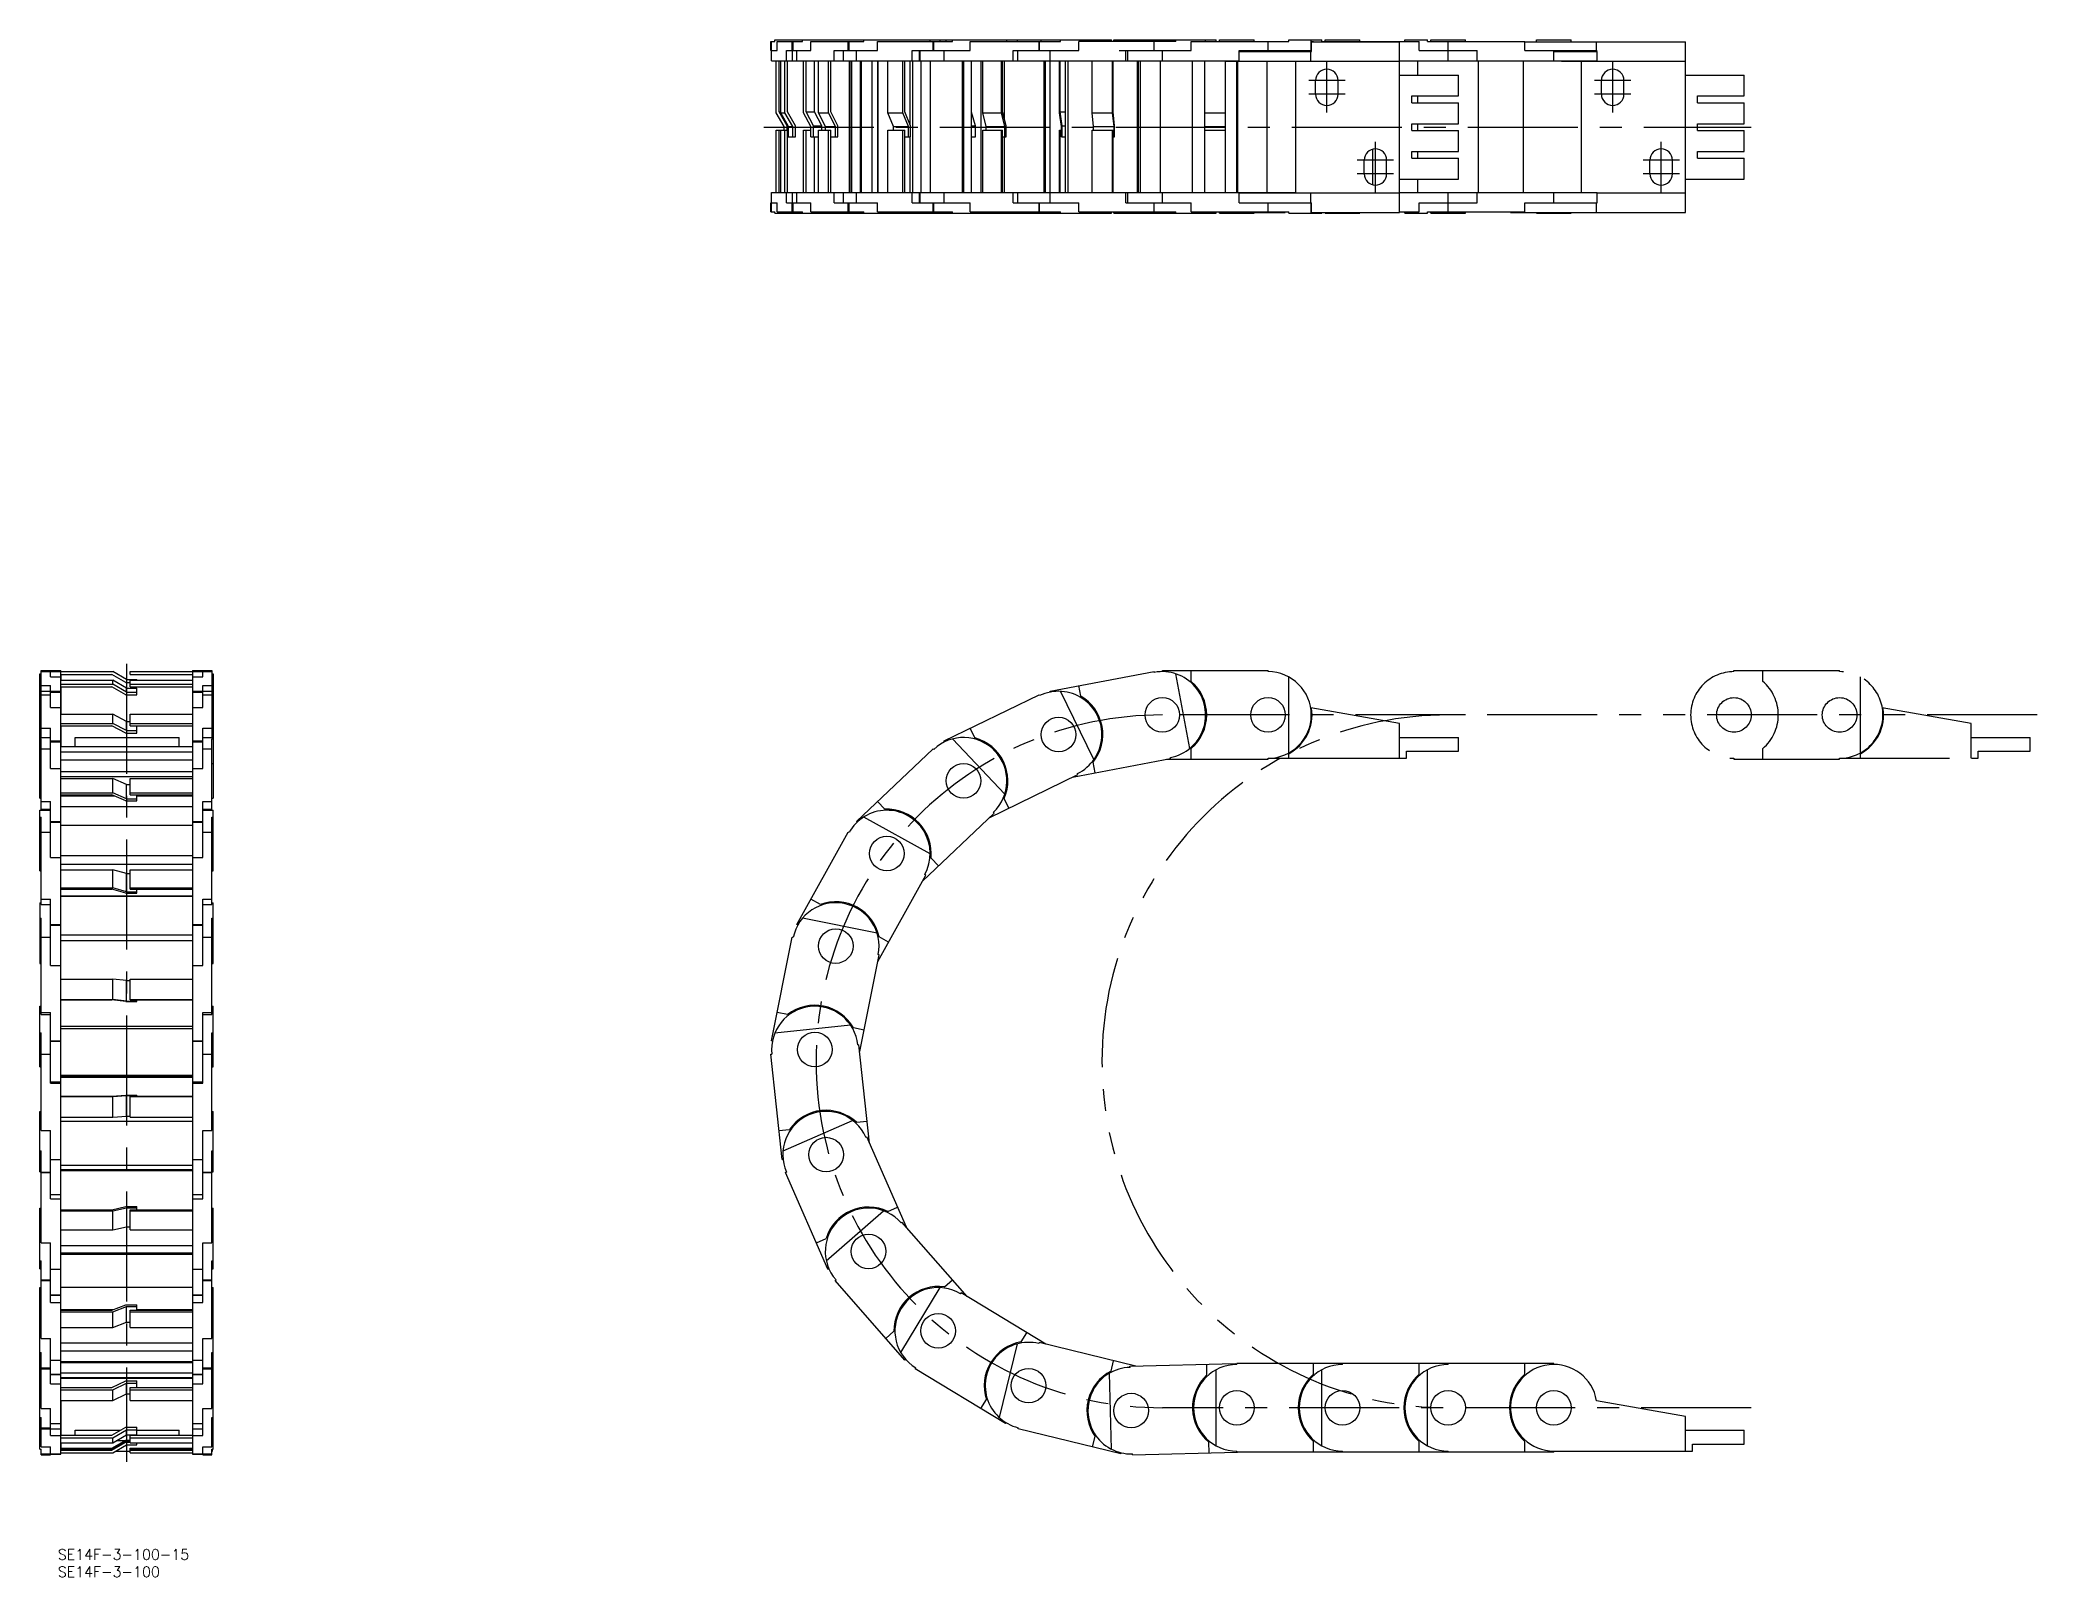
# Model space of a CAD drawing. Extents: x -25 to 551, y -35 to 408.
import ezdxf

# ---------------------------------------------------------------- set-up
doc = ezdxf.new("R2010")
doc.units = 0
doc.linetypes.add('CENTER', pattern=[50.8, 31.75, -6.35, 6.35, -6.35])
doc.linetypes.add('PHANTOM', pattern=[63.5, 31.75, -6.35, 6.35, -6.35, 6.35, -6.35])
doc.layers.get('0').update_dxf_attribs({"linetype": 'CONTINUOUS'})
doc.layers.add('CENTER', color=1, linetype='CENTER')
doc.styles.get("Standard").update_dxf_attribs({"font": 'txt.shx', "height": 3, "bigfont": 'bigfont.shx'})

msp = doc.modelspace()

# ---------------------------------------------------------------- linework, layer by layer
at = {"color": 7, "linetype": 'CONTINUOUS'}
for p, q in [((185.96, 405.49), (185.96, 408.09)), ((185.96, 408.09), (187.15, 408.09)), ((185.96, 405.49), (187.79, 405.49)), ((186.14, 402.49), (186.14, 405.49)), ((186.19, 405.49), (186.19, 408.09)), ((187.15, 408.09), (187.15, 408.49)), ((187.15, 408.49), (284.31, 408.49)), ((187.79, 405.49), (187.79, 408.09)), ((187.79, 408.09), (195.16, 408.09)), ((190.52, 402.49), (190.52, 405.49)), ((190.52, 405.49), (197.56, 405.49)), ((192.18, 405.49), (192.18, 408.09)), ((192.22, 402.49), (192.22, 405.49)), ((192.47, 405.49), (192.47, 408.09)), ((193.52, 402.49), (193.52, 405.49)), ((195.16, 408.09), (195.16, 408.49)), ((197.56, 405.49), (197.56, 408.09)), ((197.56, 408.09), (212.8, 408.09)), ((204.24, 402.49), (204.24, 405.49)), ((204.24, 405.49), (216.73, 405.49)), ((206.96, 402.49), (206.96, 405.49)), ((206.99, 402.49), (206.99, 405.49)), ((208.29, 405.49), (208.29, 408.09)), ((208.55, 405.49), (208.55, 408.09)), ((210.67, 402.49), (210.67, 405.49)), ((212.8, 408.09), (212.8, 408.49)), ((216.73, 405.49), (216.73, 408.09)), ((216.73, 405.49), (216.73, 408.09)), ((216.73, 408.09), (238.41, 408.09)), ((226.74, 402.49), (226.74, 405.49)), ((226.74, 405.49), (243.51, 405.49)), ((228.87, 402.49), (228.87, 405.49)), ((229.11, 402.49), (229.11, 405.49)), ((231.99, 408.09), (231.99, 408.49)), ((232.8, 405.49), (232.8, 408.09)), ((233, 405.49), (233, 408.09)), ((234.85, 408.09), (234.85, 408.49)), ((235.93, 405.49), (235.93, 405.49)), ((235.93, 405.49), (236.01, 405.49)), ((236.01, 402.49), (236.01, 405.49)), ((236.61, 408.09), (236.61, 408.49)), ((238.41, 408.09), (238.41, 408.49)), ((243.51, 405.49), (243.51, 408.09)), ((243.51, 408.09), (269.63, 408.09)), ((254.11, 408.09), (254.11, 408.49)), ((255.92, 402.49), (255.92, 405.49)), ((255.92, 405.49), (274.86, 405.49)), ((257.14, 408.09), (257.14, 408.49)), ((257.28, 402.49), (257.28, 405.49)), ((263.43, 405.49), (263.43, 408.09)), ((263.56, 405.49), (263.56, 408.09)), ((264.03, 408.09), (264.03, 408.49)), ((266.65, 402.49), (266.65, 405.49)), ((269.63, 408.09), (269.63, 408.49)), ((274.86, 405.49), (274.86, 408.09)), ((302.86, 408.09), (274.86, 408.09)), ((281.53, 408.09), (281.53, 408.49)), ((283.71, 408.09), (283.71, 408.49)), ((284.31, 408.09), (284.31, 408.49)), ((285.01, 408.09), (285.01, 408.49)), ((285.01, 408.49), (314.5, 408.49)), ((286.5, 405.49), (307.35, 405.49)), ((288.42, 402.49), (288.42, 405.49)), ((288.99, 402.49), (288.99, 405.49)), ((294, 408.09), (294, 408.49)), ((296.62, 405.49), (296.62, 408.09)), ((296.68, 405.49), (296.68, 408.09)), ((299, 402.49), (299, 405.49)), ((302.86, 408.09), (302.86, 408.49)), ((307.35, 405.49), (307.35, 408.09)), ((307.35, 408.09), (335.5, 408.09)), ((311.5, 408.09), (311.5, 408.49)), ((314.5, 408.09), (314.5, 408.49)), ((315.5, 408.09), (315.5, 408.49)), ((315.5, 408.49), (325.5, 408.49)), ((321.15, 402.49), (321.15, 405.49)), ((321.15, 405.49), (342, 405.49)), ((321.15, 405.14), (342.04, 405.14)), ((324.5, 405.14), (324.5, 405.49)), ((325.5, 408.09), (325.5, 408.49)), ((325.5, 408.49), (325.5, 408.49)), ((325.5, 408.49), (325.5, 408.49)), ((329.5, 405.49), (329.5, 408.09)), ((334.5, 405.14), (334.5, 405.49)), ((335.5, 408.09), (335.5, 408.49)), ((335.5, 408.49), (345, 408.49)), ((335.5, 405.14), (335.5, 405.49)), ((341.83, 402.32), (341.83, 405.14)), ((342, 405.49), (342, 408.49)), ((342, 408.09), (342.65, 408.09)), ((342, 407.97), (367.5, 407.97)), ((342.04, 405.14), (342.04, 407.97)), ((342.65, 407.97), (342.65, 408.09)), ((345, 408.09), (345, 408.49)), ((345, 408.09), (373.15, 408.09)), ((346, 408.09), (346, 408.49)), ((346, 408.49), (356, 408.49)), ((351, 407.97), (351, 408.09)), ((356, 408.09), (356, 408.49)), ((367.5, 358.67), (367.5, 407.97)), ((369, 408.09), (369, 408.49)), ((369, 408.49), (375.5, 408.49)), ((373.15, 405.49), (373.15, 408.09)), ((373.15, 405.49), (389.85, 405.49)), ((375.5, 408.09), (375.5, 408.49)), ((375.5, 408.09), (403.65, 408.09)), ((376.5, 408.09), (376.5, 408.49)), ((376.5, 408.49), (386.5, 408.49)), ((381.5, 402.49), (381.5, 408.09)), ((386.5, 408.09), (386.5, 408.49)), ((389.85, 402.49), (389.85, 405.49)), ((403.65, 405.49), (403.65, 408.09)), ((403.65, 407.97), (450, 407.97)), ((403.65, 405.49), (424.5, 405.49)), ((407, 407.97), (407, 408.49)), ((407, 408.49), (417, 408.49)), ((412, 402.49), (412, 405.49)), ((412, 405.14), (424.54, 405.14)), ((417, 407.97), (417, 408.49)), ((424.33, 405.14), (424.33, 407.97)), ((424.5, 402.49), (424.5, 405.14)), ((424.54, 402.32), (424.54, 405.14)), ((450, 358.67), (450, 407.97)), ((186.14, 402.49), (321.15, 402.49)), ((187.57, 387.49), (187.57, 402.49)), ((188.37, 387.71), (188.37, 402.49)), ((188.86, 387.49), (188.86, 402.49)), ((190.05, 387.49), (190.05, 402.49)), ((190.83, 387.71), (190.83, 402.49)), ((195.42, 387.49), (195.42, 402.49)), ((196.15, 387.71), (196.15, 402.49)), ((198.56, 387.71), (198.56, 402.49)), ((199.71, 387.49), (199.71, 402.49)), ((202.62, 387.49), (202.62, 402.49)), ((203.32, 387.71), (203.32, 402.49)), ((208.7, 364.49), (208.7, 402.49)), ((208.91, 364.49), (208.91, 402.49)), ((209.34, 364.49), (209.34, 402.49)), ((211.86, 364.49), (211.86, 402.49)), ((212.15, 364.49), (212.15, 402.49)), ((215.24, 364.49), (215.24, 402.49)), ((216.91, 364.49), (216.91, 402.49)), ((216.92, 364.49), (216.92, 402.49)), ((219.77, 387.49), (219.77, 402.49)), ((224.12, 387.49), (224.12, 402.49)), ((224.67, 387.71), (224.67, 402.49)), ((226.19, 383.89), (226.19, 402.49)), ((226.98, 364.49), (226.98, 402.49)), ((226.99, 364.49), (226.99, 402.49)), ((229.37, 364.49), (229.37, 402.49)), ((232.1, 364.49), (232.1, 402.49)), ((241.34, 364.49), (241.34, 402.49)), ((241.69, 364.49), (241.69, 402.49)), ((243.87, 364.49), (243.87, 402.49)), ((246.62, 402.49), (246.62, 364.49)), ((247.15, 387.49), (247.15, 402.49)), ((252.55, 387.49), (252.55, 402.49)), ((252.9, 387.71), (252.9, 402.49)), ((253.46, 385.48), (253.46, 402.49)), ((264.92, 364.49), (264.92, 402.49)), ((265.25, 364.49), (265.25, 402.49)), ((266.64, 364.49), (266.64, 402.49)), ((269.32, 387.49), (269.32, 402.49)), ((269.51, 387.71), (269.51, 402.49)), ((271.09, 364.49), (271.09, 402.49)), ((271.84, 364.49), (271.84, 402.49)), ((278.75, 387.49), (278.75, 402.49)), ((284.64, 387.49), (284.64, 402.49)), ((284.79, 387.71), (284.79, 402.49)), ((291.85, 364.49), (291.85, 402.49)), ((292.14, 364.49), (292.14, 402.49)), ((292.72, 364.49), (292.72, 402.49)), ((298.42, 364.49), (298.42, 402.49)), ((307.75, 364.49), (307.75, 402.49)), ((311.25, 364.49), (311.25, 402.49)), ((317.25, 387.49), (317.25, 402.49)), ((317.25, 402.32), (367.5, 402.32)), ((320.5, 364.49), (320.5, 402.32)), ((320.75, 364.49), (320.75, 402.32)), ((329.25, 364.49), (329.25, 402.32)), ((337.5, 364.32), (337.5, 402.32)), ((367.5, 402.49), (424.5, 402.49)), ((367.5, 398.32), (384.5, 398.32)), ((372.75, 398.32), (372.75, 402.49)), ((384.5, 392.32), (384.5, 398.32)), ((390.25, 364.49), (390.25, 402.49)), ((403.25, 364.49), (403.25, 402.49)), ((414.24, 402.32), (414.24, 402.49)), ((414.24, 402.32), (450, 402.32)), ((420, 364.49), (420, 402.32)), ((450, 398.32), (467, 398.32)), ((467, 392.32), (467, 398.32)), ((343.25, 392.82), (343.25, 396.82)), ((349.75, 392.82), (349.75, 396.82)), ((371, 390.32), (371, 392.32)), ((371, 392.32), (384.5, 392.32)), ((372.75, 390.32), (372.75, 392.32)), ((425.75, 392.82), (425.75, 396.82)), ((432.25, 392.82), (432.25, 396.82)), ((453.5, 390.32), (453.5, 392.32)), ((453.5, 392.32), (467, 392.32)), ((189.87, 383.49), (187.57, 387.49)), ((188.37, 387.71), (188.86, 387.71)), ((190.66, 383.71), (188.37, 387.71)), ((188.86, 387.49), (190.05, 387.49)), ((191.12, 383.49), (188.86, 387.49)), ((192.31, 383.49), (190.05, 387.49)), ((193.09, 383.71), (190.83, 387.71)), ((197.54, 383.49), (195.42, 387.49)), ((196.15, 387.71), (198.56, 387.71)), ((198.27, 383.71), (196.15, 387.71)), ((200.68, 383.71), (198.56, 387.71)), ((199.71, 387.49), (202.62, 387.49)), ((201.74, 383.49), (199.71, 387.49)), ((204.64, 383.49), (202.62, 387.49)), ((205.34, 383.71), (203.32, 387.71)), ((219.77, 387.49), (224.12, 387.49)), ((221.36, 383.49), (219.77, 387.49)), ((225.71, 383.49), (224.12, 387.49)), ((226.26, 383.71), (224.67, 387.71)), ((245.03, 383.71), (243.87, 387.61)), ((247.15, 387.49), (252.55, 387.49)), ((248.16, 383.49), (247.15, 387.49)), ((253.56, 383.49), (252.55, 387.49)), ((253.91, 383.71), (252.9, 387.71)), ((269.87, 383.49), (269.32, 387.49)), ((269.51, 387.71), (271.09, 387.71)), ((270.06, 383.71), (269.51, 387.71)), ((278.75, 387.49), (284.64, 387.49)), ((279.17, 383.49), (278.75, 387.49)), ((285.07, 383.49), (284.64, 387.49)), ((285.22, 383.71), (284.79, 387.71)), ((311.25, 387.49), (317.25, 387.49)), ((317.25, 383.49), (317.25, 387.49)), ((371, 390.32), (384.5, 390.32)), ((384.5, 384.32), (384.5, 390.32)), ((453.5, 390.32), (467, 390.32)), ((467, 384.32), (467, 390.32)), ((187.57, 364.49), (187.57, 382.49)), ((187.57, 382.49), (190.83, 382.49)), ((188.37, 364.49), (188.37, 382.49)), ((188.86, 364.49), (188.86, 382.49)), ((189.87, 382.49), (189.87, 383.49)), ((190.05, 364.49), (190.05, 382.49)), ((190.66, 382.49), (190.66, 383.71)), ((190.66, 383.71), (191, 383.71)), ((190.83, 364.49), (190.83, 382.49)), ((190.83, 380.49), (193.09, 380.49)), ((191.12, 380.49), (191.12, 383.49)), ((191.12, 383.49), (192.31, 383.49)), ((192.31, 380.49), (192.31, 383.49)), ((193.09, 380.49), (193.09, 383.71)), ((195.42, 364.49), (195.42, 382.49)), ((195.42, 382.49), (197.54, 382.49)), ((196.15, 364.49), (196.15, 382.49)), ((197.54, 380.49), (197.54, 383.49)), ((197.54, 380.49), (199.71, 380.49)), ((198.27, 380.49), (198.27, 383.71)), ((198.27, 383.71), (200.68, 383.71)), ((198.56, 364.49), (198.56, 380.49)), ((199.71, 364.49), (199.71, 382.49)), ((199.71, 382.49), (203.32, 382.49)), ((200.68, 382.49), (200.68, 383.71)), ((201.74, 382.49), (201.74, 383.49)), ((201.74, 383.49), (204.64, 383.49)), ((202.62, 364.49), (202.62, 382.49)), ((203.32, 364.49), (203.32, 382.49)), ((203.32, 380.49), (205.34, 380.49)), ((204.64, 380.49), (204.64, 383.49)), ((205.34, 380.49), (205.34, 383.71)), ((219.77, 364.49), (219.77, 382.49)), ((219.77, 382.49), (224.67, 382.49)), ((221.36, 382.49), (221.36, 383.49)), ((221.36, 383.49), (225.71, 383.49)), ((224.12, 364.49), (224.12, 382.49)), ((224.67, 364.49), (224.67, 382.49)), ((224.67, 380.49), (226.26, 380.49)), ((225.71, 380.49), (225.71, 383.49)), ((225.71, 380.49), (225.71, 383.49)), ((226.19, 364.49), (226.19, 380.49)), ((226.26, 380.49), (226.26, 383.71)), ((226.26, 380.49), (226.26, 383.71)), ((243.87, 383.71), (245.03, 383.71)), ((243.87, 380.49), (245.03, 380.49)), ((245.03, 380.49), (245.03, 383.71)), ((247.15, 364.49), (247.15, 382.49)), ((247.15, 382.49), (252.9, 382.49)), ((248.16, 382.49), (248.16, 383.49)), ((248.16, 383.49), (253.56, 383.49)), ((252.55, 364.49), (252.55, 382.49)), ((252.9, 364.49), (252.9, 382.49)), ((252.9, 380.49), (253.91, 380.49)), ((253.46, 364.49), (253.46, 380.49)), ((253.56, 380.49), (253.56, 383.49)), ((253.91, 380.49), (253.91, 383.71)), ((269.32, 364.49), (269.32, 382.49)), ((269.32, 382.49), (269.87, 382.49)), ((269.51, 364.49), (269.51, 382.49)), ((269.87, 380.49), (269.87, 383.49)), ((269.87, 380.49), (271.09, 380.49)), ((270.06, 380.49), (270.06, 383.71)), ((270.06, 383.71), (271.09, 383.71)), ((278.75, 364.49), (278.75, 382.49)), ((278.75, 382.49), (284.79, 382.49)), ((279.17, 382.49), (279.17, 383.49)), ((279.17, 383.49), (285.07, 383.49)), ((284.64, 364.49), (284.64, 382.49)), ((284.79, 364.49), (284.79, 382.49)), ((284.79, 380.49), (285.22, 380.49)), ((285.07, 380.49), (285.07, 383.49)), ((285.22, 380.49), (285.22, 383.71)), ((311.25, 383.49), (317.25, 383.49)), ((311.25, 382.49), (317.25, 382.49)), ((317.25, 382.49), (317.25, 383.49)), ((317.25, 364.49), (317.25, 382.49)), ((371, 382.32), (371, 384.32)), ((371, 384.32), (384.5, 384.32)), ((371, 382.32), (384.5, 382.32)), ((372.75, 382.32), (372.75, 384.32)), ((384.5, 376.32), (384.5, 382.32)), ((453.5, 382.32), (453.5, 384.32)), ((453.5, 384.32), (467, 384.32)), ((453.5, 382.32), (467, 382.32)), ((467, 376.32), (467, 382.32)), ((359.75, 366.66), (359.75, 376.98)), ((371, 374.32), (371, 376.32)), ((371, 376.32), (384.5, 376.32)), ((372.75, 374.32), (372.75, 376.32)), ((453.5, 374.32), (453.5, 376.32)), ((453.5, 376.32), (467, 376.32)), ((357.25, 369.82), (357.25, 373.82)), ((363.75, 369.82), (363.75, 373.82)), ((371, 374.32), (384.5, 374.32)), ((384.5, 368.32), (384.5, 374.32)), ((439.75, 369.82), (439.75, 373.82)), ((446.25, 369.82), (446.25, 373.82)), ((453.5, 374.32), (467, 374.32)), ((467, 368.32), (467, 374.32)), ((186.14, 361.49), (186.14, 364.49)), ((186.14, 364.49), (337.5, 364.49)), ((190.52, 361.49), (190.52, 364.49)), ((192.22, 361.49), (192.22, 364.49)), ((193.52, 361.49), (193.52, 364.49)), ((204.24, 361.49), (204.24, 364.49)), ((206.96, 361.5), (206.96, 364.49)), ((206.99, 361.49), (206.99, 364.49)), ((210.67, 361.49), (210.67, 364.49)), ((226.74, 361.49), (226.74, 364.49)), ((228.87, 361.5), (228.87, 364.49)), ((229.11, 361.5), (229.11, 364.49)), ((236.01, 361.49), (236.01, 364.49)), ((255.92, 361.49), (255.92, 364.49)), ((257.28, 361.5), (257.28, 364.49)), ((266.65, 361.49), (266.65, 364.49)), ((288.42, 361.49), (288.42, 364.49)), ((288.99, 361.5), (288.99, 364.49)), ((299, 361.49), (299, 364.49)), ((321.15, 361.49), (321.15, 364.49)), ((321.15, 364.32), (367.5, 364.32)), ((328.85, 364.32), (328.85, 364.49)), ((341.83, 361.49), (341.83, 364.32)), ((367.5, 368.32), (384.5, 368.32)), ((367.5, 364.49), (424.5, 364.49)), ((372.75, 364.49), (372.75, 368.32)), ((381.5, 358.89), (381.5, 364.49)), ((389.85, 361.49), (389.85, 364.49)), ((412, 361.49), (412, 364.49)), ((424.5, 361.49), (424.5, 364.49)), ((424.5, 364.32), (424.54, 364.32)), ((424.54, 361.49), (424.54, 364.32)), ((424.54, 364.32), (450, 364.32)), ((450, 368.32), (467, 368.32)), ((185.96, 358.89), (185.96, 361.49)), ((185.96, 361.49), (187.79, 361.49)), ((185.96, 358.89), (187.15, 358.89)), ((186.19, 358.89), (186.19, 361.49)), ((187.15, 358.49), (187.15, 358.89)), ((187.15, 358.49), (284.31, 358.49)), ((187.79, 358.89), (187.79, 361.49)), ((187.79, 358.89), (195.16, 358.89)), ((190.52, 361.49), (197.56, 361.49)), ((192.18, 358.89), (192.18, 361.49)), ((192.47, 358.89), (192.47, 361.49)), ((195.16, 358.49), (195.16, 358.89)), ((197.56, 358.89), (197.56, 361.49)), ((197.56, 358.89), (208.29, 358.89)), ((197.56, 358.89), (212.8, 358.89)), ((204.24, 361.49), (216.73, 361.49)), ((208.29, 358.89), (208.29, 361.49)), ((208.55, 358.89), (208.55, 361.49)), ((212.8, 358.49), (212.8, 358.89)), ((216.73, 358.89), (216.73, 361.49)), ((216.73, 358.89), (238.41, 358.89)), ((226.74, 361.49), (243.51, 361.49)), ((231.99, 358.49), (231.99, 358.89)), ((232.8, 358.89), (232.8, 361.49)), ((233, 358.89), (233, 361.49)), ((234.85, 358.49), (234.85, 358.89)), ((235.93, 361.49), (235.93, 361.5)), ((235.93, 361.5), (236.01, 361.5)), ((236.61, 358.49), (236.61, 358.89)), ((238.41, 358.49), (238.41, 358.89)), ((243.51, 358.89), (243.51, 361.49)), ((243.51, 358.89), (263.43, 358.89)), ((243.51, 358.89), (269.63, 358.89)), ((254.11, 358.49), (254.11, 358.89)), ((255.92, 361.49), (274.86, 361.49)), ((257.14, 358.49), (257.14, 358.89)), ((263.43, 358.89), (263.43, 361.49)), ((263.56, 358.89), (263.56, 361.49)), ((264.03, 358.49), (264.03, 358.89)), ((269.63, 358.49), (269.63, 358.89)), ((274.86, 358.89), (274.86, 361.49)), ((274.86, 358.89), (302.86, 358.89)), ((281.53, 358.49), (281.53, 358.89)), ((283.71, 358.49), (283.71, 358.89)), ((284.31, 358.49), (284.31, 358.89)), ((285.01, 358.49), (285.01, 358.89)), ((285.01, 358.49), (314.5, 358.49)), ((288.42, 361.49), (307.35, 361.49)), ((294, 358.49), (294, 358.89)), ((296.62, 358.89), (296.62, 361.49)), ((296.68, 358.89), (296.68, 361.49)), ((302.86, 358.49), (302.86, 358.89)), ((302.86, 358.49), (311.5, 358.49)), ((307.35, 358.89), (307.35, 361.49)), ((307.35, 358.89), (335.5, 358.89)), ((311.5, 358.49), (311.5, 358.89)), ((314.5, 358.49), (314.5, 358.89)), ((315.5, 358.49), (315.5, 358.89)), ((315.5, 358.49), (325.5, 358.49)), ((315.5, 358.49), (325.5, 358.49)), ((320.5, 358.89), (320.5, 358.9)), ((321.15, 361.49), (342.04, 361.49)), ((324.5, 358.67), (324.5, 358.89)), ((324.5, 358.67), (334.5, 358.67)), ((325.5, 358.49), (325.5, 358.67)), ((329.5, 358.89), (329.5, 361.49)), ((333.05, 361.49), (333.05, 361.5)), ((334.5, 358.67), (334.5, 358.89)), ((335.5, 358.49), (335.5, 358.89)), ((335.5, 358.49), (345, 358.49)), ((342, 358.49), (342, 361.49)), ((342, 358.67), (367.5, 358.67)), ((342.04, 358.67), (342.04, 361.49)), ((345, 358.49), (345, 358.67)), ((346, 358.49), (346, 358.67)), ((346, 358.49), (356, 358.49)), ((356, 358.49), (356, 358.67)), ((367.5, 358.89), (373.15, 358.89)), ((369, 358.49), (369, 358.89)), ((369, 358.49), (375.5, 358.49)), ((373.15, 358.89), (373.15, 361.49)), ((373.15, 361.49), (389.85, 361.49)), ((375.5, 358.49), (375.5, 358.89)), ((375.5, 358.89), (403.65, 358.89)), ((376.5, 358.49), (376.5, 358.89)), ((376.5, 358.49), (386.5, 358.49)), ((386.5, 358.49), (386.5, 358.89)), ((399.5, 358.67), (399.5, 358.89)), ((399.5, 358.67), (450, 358.67)), ((403.65, 358.89), (403.65, 361.49)), ((403.65, 361.49), (424.54, 361.49)), ((407, 358.49), (407, 358.67)), ((407, 358.49), (417, 358.49)), ((417, 358.49), (417, 358.67)), ((424.33, 358.67), (424.33, 361.49)), ((-25, 189.61), (-25, 225.52)), ((-25, 225.52), (-24.6, 225.52)), ((-24.6, 207.11), (-24.6, 226.43)), ((-24.6, 226.43), (-19, 226.43)), ((-24.6, 226.2), (-22, 226.2)), ((-22, 224.65), (-22, 226.43)), ((-22, 226.13), (-4, 226.13)), ((-19, 0.23), (-19, 226.43)), ((-19, 225.33), (-4.21, 225.33)), ((-18.83, 223.63), (-18.83, 225.33)), ((-0.21, 223.02), (-4.21, 225.33)), ((0, 223.82), (-4, 226.13)), ((1, 225.33), (1, 226.13)), ((1, 226.13), (22, 226.13)), ((1, 225.33), (19, 225.33)), ((19, 226.43), (24.6, 226.43)), ((19, 226.43), (19, 0.23)), ((22, 224.65), (22, 226.43)), ((22, 226.2), (24.6, 226.2)), ((24.6, 226.43), (24.6, 207.11)), ((24.6, 225.52), (25, 225.52)), ((25, 225.52), (25, 189.61)), ((266.65, 220.54), (296.62, 226.2)), ((296.68, 225.91), (296.62, 226.2)), ((299, 226.43), (329.5, 226.43)), ((299, 226.13), (299, 226.43)), ((306.93, 203.97), (302.86, 225.52)), ((307.35, 223.33), (307.35, 226.43)), ((329.5, 226.13), (329.5, 226.43)), ((-25, 224.59), (-25, 224.59)), ((-25, 207.11), (-25, 220.45)), ((-25, 220.45), (-24.6, 220.45)), ((-24.6, 222.09), (-22, 222.09)), ((-24.6, 220.46), (-22, 220.46)), ((-24.6, 219.47), (-22, 219.47)), ((-22, 224.65), (-19, 224.65)), ((-22, 215.81), (-22, 222.09)), ((-22, 220.54), (-19, 220.54)), ((-22, 220.24), (-19, 220.24)), ((-19, 223.63), (-4, 223.63)), ((-19, 222.52), (-4, 222.52)), ((-19, 221.73), (-4.21, 221.73)), ((-18.83, 213.84), (-18.83, 221.73)), ((-0.21, 219.46), (-4.21, 221.73)), ((-4, 222.52), (-4, 223.63)), ((0, 221.36), (-4, 223.63)), ((0, 220.25), (-4, 222.52)), ((-0.21, 223.02), (1, 223.02)), ((-0.21, 219.46), (3, 219.46)), ((0, 223.82), (3, 223.82)), ((0, 220.25), (0, 221.36)), ((0, 221.36), (3, 221.36)), ((0, 220.25), (3, 220.25)), ((1, 221.73), (1, 223.63)), ((1, 223.63), (19, 223.63)), ((1, 222.52), (19, 222.52)), ((1, 221.73), (19, 221.73)), ((3, 223.63), (3, 223.82)), ((3, 219.46), (3, 221.36)), ((19, 224.65), (22, 224.65)), ((19, 220.54), (22, 220.54)), ((19, 220.24), (22, 220.24)), ((22, 215.81), (22, 222.09)), ((22, 222.09), (24.6, 222.09)), ((22, 220.46), (24.6, 220.46)), ((22, 219.47), (24.6, 219.47)), ((24.6, 220.45), (25, 220.45)), ((24.6, 220.45), (25, 220.45)), ((236.01, 206.12), (263.43, 219.47)), ((263.56, 219.2), (263.43, 219.47)), ((266.71, 220.24), (266.65, 220.54)), ((279.23, 200.73), (269.63, 220.45)), ((275.43, 219.04), (274.86, 222.09)), ((335.5, 202.66), (335.5, 224.59)), ((-25, 218.63), (-25, 218.63)), ((-22, 215.81), (-19, 215.81)), ((-19, 213.84), (-4, 213.84)), ((-4, 211.21), (-4, 213.84)), ((0, 211.76), (-4, 213.84)), ((1, 210.49), (1, 213.84)), ((1, 213.84), (19, 213.84)), ((19, 215.81), (22, 215.81)), ((367.5, 211.13), (341.83, 215.65)), ((-25, 207.11), (-25, 212.96)), ((-25, 207.11), (-25, 212.96)), ((-25, 212.96), (-24.6, 212.96)), ((-24.6, 209.77), (-22, 209.77)), ((-22, 198.14), (-22, 209.77)), ((-19, 211.21), (-4, 211.21)), ((-19, 210.49), (-4.21, 210.49)), ((-18.83, 204.53), (-18.83, 210.49)), ((-0.21, 208.41), (-4.21, 210.49)), ((0, 209.13), (-4, 211.21)), ((-0.21, 208.41), (3, 208.41)), ((0, 209.13), (0, 211.76)), ((0, 211.76), (1, 211.76)), ((0, 209.13), (3, 209.13)), ((1, 211.21), (19, 211.21)), ((1, 210.49), (19, 210.49)), ((3, 208.41), (3, 210.49)), ((22, 198.14), (22, 209.77)), ((22, 209.77), (24.6, 209.77)), ((24.6, 212.96), (25, 212.96)), ((244.87, 206.99), (243.51, 209.77)), ((367.5, 201.13), (367.5, 211.13)), ((-25, 207.11), (-22, 207.11)), ((-25, 206.69), (-24.6, 206.69)), ((-24.6, 203.68), (-24.6, 206.69)), ((-24.6, 186.11), (-24.6, 206.69)), ((-24.6, 203.89), (-22, 203.89)), ((-22, 206.12), (-19, 206.12)), ((-22, 205.85), (-19, 205.85)), ((-22, 205.75), (-21.99, 205.75)), ((-22, 205.75), (-21.99, 205.75)), ((-21.99, 205.75), (-21.99, 205.85)), ((-21.99, 205.75), (-21.99, 205.85)), ((-19, 204.53), (19, 204.53)), ((-19, 203.01), (19, 203.01)), ((-14.83, 204.53), (-14.83, 207.13)), ((-14.83, 207.13), (15.17, 207.13)), ((15.17, 204.53), (15.17, 207.13)), ((19, 206.12), (22, 206.12)), ((19, 205.85), (22, 205.85)), ((22, 207.11), (25, 207.11)), ((22, 203.89), (24.6, 203.89)), ((24.6, 186.11), (24.6, 206.69)), ((24.6, 206.69), (25, 206.69)), ((210.67, 182.9), (232.8, 203.89)), ((233, 203.68), (232.8, 203.89)), ((236.14, 205.85), (236.01, 206.12)), ((253.51, 190.79), (238.41, 206.69)), ((307.35, 200.83), (307.35, 203.93)), ((335.5, 201.13), (335.5, 202.43)), ((367.5, 207.13), (384.5, 207.13)), ((369.5, 201.13), (369.5, 203.13)), ((369.5, 203.13), (384.5, 203.13)), ((384.5, 203.13), (384.5, 207.13)), ((-25, 199.61), (-24.6, 199.61)), ((-22, 198.14), (-19, 198.14)), ((-19, 200.64), (19, 200.64)), ((-19, 197.3), (19, 197.3)), ((19, 198.14), (22, 198.14)), ((24.6, 199.61), (25, 199.61)), ((248.99, 183.97), (274.63, 196.45)), ((273.09, 195.7), (301.38, 201.05)), ((274.63, 196.45), (274.5, 196.72)), ((279.61, 196.93), (279.04, 199.98)), ((300.2, 200.83), (329.5, 200.83)), ((301.38, 201.05), (301.32, 201.35)), ((329.5, 201.13), (369.5, 201.13)), ((329.5, 200.83), (329.5, 201.13)), ((-19, 195.84), (19, 195.84)), ((-19, 195.24), (-4, 195.24)), ((-19, 191.11), (-4, 191.11)), ((-19, 190.53), (-4.21, 190.53)), ((-19, 190.26), (-3.56, 190.26)), ((-0.21, 188.86), (-4.21, 190.53)), ((-4, 191.11), (-4, 195.24)), ((0, 193.57), (-4, 195.24)), ((0, 189.44), (-4, 191.11)), ((0, 189.44), (0, 193.57)), ((0, 193.57), (1, 193.57)), ((1, 190.53), (1, 195.24)), ((1, 195.24), (19, 195.24)), ((1, 191.11), (19, 191.11)), ((1, 190.53), (19, 190.53)), ((3, 188.86), (3, 190.53)), ((3, 190.26), (19, 190.26)), ((-25, 189.61), (-24.6, 189.61)), ((-25, 184.17), (-25, 186.11)), ((-25, 168.61), (-25, 186.11)), ((-25, 186.11), (-22, 186.11)), ((-24.6, 186.76), (-24.6, 189.54)), ((-24.6, 186.76), (-24.6, 189.54)), ((-24.6, 188.64), (-22, 188.64)), ((-24.6, 186.4), (-22, 186.4)), ((-22, 172.5), (-22, 188.64)), ((-19, 187.2), (19, 187.2)), ((-0.21, 188.86), (3, 188.86)), ((0, 189.44), (3, 189.44)), ((22, 172.5), (22, 188.64)), ((22, 188.64), (24.6, 188.64)), ((22, 186.4), (24.6, 186.4)), ((22, 186.11), (25, 186.11)), ((24.6, 189.61), (25, 189.61)), ((25, 168.61), (25, 186.11)), ((218.86, 186.4), (216.73, 188.64)), ((229.73, 165.69), (250.42, 185.32)), ((250.42, 185.32), (250.21, 185.54)), ((254.72, 186.76), (253.36, 189.54)), ((-25, 184.17), (-24.6, 184.17)), ((-24.6, 158.93), (-24.6, 184.17)), ((-24.6, 179.81), (-22, 179.81)), ((-22, 182.9), (-19, 182.9)), ((-22, 182.68), (-19, 182.68)), ((-19, 181.81), (19, 181.81)), ((19, 182.9), (22, 182.9)), ((19, 182.68), (22, 182.68)), ((22, 179.81), (24.6, 179.81)), ((24.6, 158.93), (24.6, 184.17)), ((24.6, 184.17), (25, 184.17)), ((24.6, 160.43), (24.6, 179.81)), ((193.52, 153.12), (208.29, 179.81)), ((208.55, 179.66), (208.29, 179.81)), ((210.88, 182.68), (210.67, 182.9)), ((231.99, 173.55), (212.8, 184.17)), ((-25, 178.61), (-24.6, 178.61)), ((-19, 173.04), (19, 173.04)), ((24.6, 178.61), (25, 178.61)), ((-25, 168.61), (-24.6, 168.61)), ((-22, 172.5), (-19, 172.5)), ((-19, 170.57), (19, 170.57)), ((-19, 168.94), (-4, 168.94)), ((-4, 163.69), (-4, 168.94)), ((0, 167.83), (-4, 168.94)), ((0, 162.58), (0, 167.83)), ((0, 167.83), (1, 167.83)), ((1, 163.31), (1, 168.94)), ((1, 168.94), (19, 168.94)), ((19, 172.5), (22, 172.5)), ((24.6, 168.61), (25, 168.61)), ((216.88, 142.46), (230.69, 167.42)), ((230.69, 167.42), (230.42, 167.56)), ((234.35, 170.08), (232.22, 172.32)), ((-19, 163.69), (-4, 163.69)), ((-19, 163.31), (-4.21, 163.31)), ((-19, 161.43), (19, 161.43)), ((-0.21, 162.19), (-4.21, 163.31)), ((0, 162.58), (-4, 163.69)), ((-0.21, 162.19), (3, 162.19)), ((0, 162.58), (3, 162.58)), ((1, 163.69), (19, 163.69)), ((1, 163.31), (19, 163.31)), ((3, 162.19), (3, 163.31)), ((-25, 159.42), (-24.6, 159.42)), ((-25, 159.42), (-25, 141.92)), ((-24.6, 160.43), (-22, 160.43)), ((-24.6, 158.93), (-22, 158.93)), ((-22, 141.27), (-22, 160.43)), ((-19, 161.33), (19, 161.33)), ((22, 141.27), (22, 160.43)), ((22, 160.43), (24.6, 160.43)), ((22, 158.93), (24.6, 158.93)), ((24.6, 159.42), (25, 159.42)), ((25, 141.92), (25, 159.42)), ((200.28, 158.93), (197.56, 160.43)), ((-25, 154.97), (-24.6, 154.97)), ((-25, 151.92), (-24.6, 151.92)), ((-24.6, 127.13), (-24.6, 154.97)), ((-24.6, 127.74), (-24.6, 151.46)), ((-22, 153.12), (-19, 153.12)), ((-22, 152.97), (-19, 152.97)), ((-19, 150.18), (19, 150.18)), ((19, 153.12), (22, 153.12)), ((19, 152.97), (22, 152.97)), ((24.6, 149.46), (24.6, 154.97)), ((24.6, 127.13), (24.6, 154.97)), ((24.6, 154.97), (25, 154.97)), ((24.6, 151.92), (25, 151.92)), ((193.78, 152.97), (193.52, 153.12)), ((216.66, 150.64), (195.16, 154.97)), ((-24.6, 149.46), (-22, 149.46)), ((-19, 148.53), (19, 148.53)), ((22, 149.46), (24.6, 149.46)), ((186.14, 119.56), (192.18, 149.46)), ((192.47, 149.4), (192.18, 149.46)), ((211.63, 116.43), (217.27, 144.39)), ((217.27, 144.39), (216.98, 144.45)), ((219.96, 148.03), (217.25, 149.53)), ((-25, 141.92), (-24.6, 141.92)), ((-22, 141.27), (-19, 141.27)), ((19, 141.27), (22, 141.27)), ((24.6, 141.92), (25, 141.92)), ((-19, 137.39), (-4, 137.39)), ((-4, 131.51), (-4, 137.39)), ((0, 136.93), (-4, 137.39)), ((0, 131.05), (0, 136.93)), ((0, 136.93), (1, 136.93)), ((1, 131.35), (1, 137.39)), ((1, 137.39), (19, 137.39)), ((-25, 112.03), (-25, 129.53)), ((-25, 129.53), (-24.6, 129.53)), ((-24.6, 127.74), (-22, 127.74)), ((-24.6, 127.13), (-22, 127.13)), ((-22, 107.36), (-22, 127.74)), ((-19, 131.51), (-4, 131.51)), ((-19, 131.35), (-4.21, 131.35)), ((-0.21, 130.89), (-4.21, 131.35)), ((0, 131.05), (-4, 131.51)), ((-0.21, 130.89), (3, 130.89)), ((0, 131.05), (3, 131.05)), ((1, 131.51), (19, 131.51)), ((1, 131.35), (19, 131.35)), ((3, 130.89), (3, 131.35)), ((22, 107.36), (22, 127.74)), ((22, 127.74), (24.6, 127.74)), ((22, 127.13), (24.6, 127.13)), ((24.6, 129.53), (25, 129.53)), ((25, 112.03), (25, 129.53)), ((190.83, 127.13), (187.79, 127.74)), ((-25, 121.82), (-24.6, 121.82)), ((-24.6, 115.69), (-24.6, 121.82)), ((-24.6, 93.64), (-24.6, 121.82)), ((-19, 123.8), (19, 123.8)), ((-19, 123.13), (19, 123.13)), ((24.6, 93.64), (24.6, 121.82)), ((24.6, 121.82), (25, 121.82)), ((187.15, 121.82), (208.95, 124.16)), ((212.89, 122.68), (209.85, 123.29)), ((-24.6, 115.69), (-22, 115.69)), ((-24.6, 115.66), (-22, 115.66)), ((-22, 119.56), (-19, 119.56)), ((-22, 119.5), (-19, 119.5)), ((19, 119.56), (22, 119.56)), ((19, 119.5), (22, 119.5)), ((22, 115.69), (24.6, 115.69)), ((22, 115.66), (24.6, 115.66)), ((24.6, 115.66), (24.6, 115.69)), ((24.6, 115.66), (24.6, 115.69)), ((185.96, 115.66), (186.26, 115.69)), ((189.22, 85.33), (185.96, 115.66)), ((186.44, 119.5), (186.14, 119.56)), ((211.12, 118.36), (211.42, 118.39)), ((214.47, 90.03), (211.42, 118.39)), ((-25, 112.03), (-24.6, 112.03)), ((-19, 109.66), (19, 109.66)), ((24.6, 112.03), (25, 112.03)), ((-22, 107.36), (-19, 107.36)), ((-21.99, 107.69), (-19, 107.69)), ((-19, 109.33), (19, 109.33)), ((-19, 109.05), (19, 109.05)), ((-4.21, 103.6), (-0.21, 103.84)), ((-0.21, 103.84), (3, 103.84)), ((3, 103.6), (3, 103.84)), ((19, 107.69), (21.99, 107.69)), ((19, 107.36), (22, 107.36)), ((-25, 81.7), (-25, 99.2)), ((-25, 99.2), (-24.6, 99.2)), ((-19, 103.6), (-4.21, 103.6)), ((-19, 103.51), (-4, 103.51)), ((-4, 103.51), (0, 103.76)), ((-4, 97.54), (-4, 103.51)), ((0, 97.79), (0, 103.76)), ((0, 103.76), (3, 103.76)), ((1, 97.54), (1, 103.6)), ((1, 103.6), (19, 103.6)), ((1, 103.51), (19, 103.51)), ((24.6, 99.2), (25, 99.2)), ((25, 87.79), (25, 99.2)), ((-24.6, 93.64), (-22, 93.64)), ((-22, 73.91), (-22, 93.64)), ((-19, 97.54), (-4, 97.54)), ((-19, 96.37), (19, 96.37)), ((-4, 97.54), (0, 97.79)), ((0, 97.79), (1, 97.79)), ((1, 97.54), (19, 97.54)), ((22, 73.91), (22, 93.64)), ((22, 93.64), (24.6, 93.64)), ((188.33, 93.64), (191.41, 93.97)), ((189.5, 87.79), (209.58, 96.6)), ((210.7, 96.04), (213.78, 96.37)), ((-25, 87.79), (-24.6, 87.79)), ((-24.6, 81.68), (-24.6, 87.79)), ((-24.6, 61.28), (-24.6, 87.79)), ((24.6, 61.28), (24.6, 87.79)), ((24.6, 87.79), (25, 87.79)), ((25, 81.7), (25, 87.79)), ((213.4, 91.72), (213.67, 91.84)), ((225.13, 65.72), (213.67, 91.84)), ((-25, 81.7), (-24.6, 81.7)), ((-24.6, 81.68), (-22, 81.68)), ((-24.6, 81.56), (-22, 81.56)), ((-22, 85.33), (-19, 85.33)), ((-19, 83.71), (19, 83.71)), ((-19, 82.44), (19, 82.44)), ((-19, 82.11), (19, 82.11)), ((19, 85.33), (22, 85.33)), ((22, 81.68), (24.6, 81.68)), ((22, 81.56), (24.6, 81.56)), ((24.6, 81.7), (25, 81.7)), ((189.22, 85.33), (189.52, 85.37)), ((190.23, 81.56), (190.5, 81.68)), ((202.48, 53.63), (190.23, 81.56)), ((-21.99, 75.16), (-19, 75.16)), ((19, 75.16), (21.99, 75.16)), ((-25, 53.77), (-25, 71.27)), ((-25, 71.27), (-24.6, 71.27)), ((-22, 73.91), (-19, 73.91)), ((-19, 70.78), (-4.21, 70.78)), ((-19, 70.46), (-4, 70.46)), ((-4.21, 70.78), (-0.21, 71.71)), ((-4, 70.46), (0, 71.39)), ((-4, 64.97), (-4, 70.46)), ((-0.21, 71.71), (3, 71.71)), ((0, 71.39), (3, 71.39)), ((1, 64.97), (1, 70.78)), ((1, 70.78), (19, 70.78)), ((1, 70.46), (19, 70.46)), ((3, 70.78), (3, 71.71)), ((19, 73.91), (22, 73.91)), ((24.6, 71.27), (25, 71.27)), ((25, 53.77), (25, 71.27)), ((202, 56.06), (218.49, 70.51)), ((219.73, 70.31), (222.57, 71.56)), ((-19, 64.97), (-4, 64.97)), ((-4, 64.97), (0, 65.89)), ((0, 65.89), (1, 65.89)), ((1, 64.97), (19, 64.97)), ((223.6, 67.01), (223.83, 67.2)), ((242.62, 45.75), (223.83, 67.2)), ((-24.6, 61.28), (-22, 61.28)), ((-22, 44.05), (-22, 61.28)), ((-19, 60.43), (19, 60.43)), ((-19, 58.34), (19, 58.34)), ((-19, 58), (19, 58)), ((22, 44.05), (22, 61.28)), ((22, 61.28), (24.6, 61.28)), ((199.12, 61.28), (201.96, 62.52)), ((-25, 56.06), (-24.6, 56.06)), ((-25, 53.77), (-24.6, 53.77)), ((-24.6, 33.67), (-24.6, 56.06)), ((-22, 53.63), (-19, 53.63)), ((-22, 53.54), (-21.99, 53.54)), ((-21.99, 53.54), (-21.99, 53.63)), ((19, 53.63), (22, 53.63)), ((21.99, 53.54), (21.99, 53.63)), ((21.99, 53.54), (22, 53.54)), ((24.6, 33.67), (24.6, 56.06)), ((24.6, 50.53), (24.6, 56.06)), ((24.6, 56.06), (25, 56.06)), ((24.6, 53.77), (25, 53.77)), ((202.48, 53.63), (202.75, 53.75)), ((-25, 1.67), (-25, 48.33)), ((-25, 48.33), (-24.6, 48.33)), ((-24.6, 50.53), (-22, 50.53)), ((-24.6, 50.33), (-22, 50.33)), ((-21.99, 46.27), (-19, 46.27)), ((-19, 48.41), (19, 48.41)), ((19, 46.27), (21.99, 46.27)), ((22, 50.53), (24.6, 50.53)), ((22, 50.33), (24.6, 50.33)), ((24.6, 48.33), (25, 48.33)), ((24.6, 48.33), (25, 48.33)), ((25, 1.67), (25, 48.33)), ((204.57, 50.33), (204.8, 50.53)), ((224.67, 27.39), (204.57, 50.33)), ((223.48, 29.56), (234.85, 48.32)), ((236.09, 48.5), (238.42, 50.54)), ((240.78, 46.52), (240.94, 46.77)), ((265.33, 31.98), (240.94, 46.77)), ((-22, 44.05), (-19, 44.05)), ((-21.99, 46.1), (-19, 46.1)), ((-19, 27.39), (-19, 44.05)), ((-19, 41.98), (-3.86, 41.98)), ((-19, 41.84), (-4.21, 41.84)), ((-19, 41.32), (-4, 41.32)), ((-4.21, 41.84), (-0.21, 43.37)), ((-4, 41.32), (0, 42.84)), ((-4, 36.8), (-4, 41.32)), ((-0.21, 43.37), (3, 43.37)), ((0, 38.33), (0, 42.84)), ((0, 42.84), (3, 42.84)), ((1, 36.8), (1, 41.84)), ((1, 41.84), (19, 41.84)), ((1, 41.32), (19, 41.32)), ((3, 41.84), (3, 43.37)), ((3, 41.98), (19, 41.98)), ((19, 46.1), (21.99, 46.1)), ((19, 44.05), (22, 44.05)), ((-19, 36.8), (-4, 36.8)), ((-4, 36.8), (0, 38.33)), ((0, 38.33), (1, 38.33)), ((1, 36.8), (19, 36.8)), ((219.17, 33.67), (221.5, 35.72)), ((258.27, 32.64), (259.88, 35.29)), ((-25, 29.56), (-24.6, 29.56)), ((-24.6, 33.67), (-22, 33.67)), ((-24.6, 13.4), (-24.6, 29.56)), ((-22, 20.55), (-22, 33.67)), ((-19, 32.33), (19, 32.33)), ((-19, 30.09), (19, 30.09)), ((22, 20.55), (22, 33.67)), ((22, 33.67), (24.6, 33.67)), ((24.6, 13.4), (24.6, 29.56)), ((24.6, 29.56), (25, 29.56)), ((251.95, 10.78), (257.14, 32.09)), ((263.34, 32.16), (263.41, 32.45)), ((291.38, 25.64), (263.41, 32.45)), ((-24.6, 25.14), (-22, 25.14)), ((-24.6, 24.88), (-22, 24.88)), ((-22, 27.39), (-19, 27.39)), ((-22, 23.33), (-19, 23.33)), ((-21.99, 23.2), (-19, 23.2)), ((-19, 27.02), (19, 27.02)), ((-19, 26.72), (19, 26.72)), ((-19, 23.71), (19, 23.71)), ((19, 27.39), (22, 27.39)), ((19, 23.33), (22, 23.33)), ((19, 23.2), (21.99, 23.2)), ((21.99, 23.2), (21.99, 23.33)), ((22, 25.14), (24.6, 25.14)), ((22, 24.88), (24.6, 24.88)), ((224.67, 27.39), (224.9, 27.59)), ((227.66, 24.88), (227.82, 25.14)), ((253.74, 9.07), (227.66, 24.88)), ((284.31, 1.67), (283.71, 23.59)), ((284.19, 24.2), (284.93, 27.21)), ((289.66, 25.59), (320.15, 26.42)), ((289.67, 25.29), (289.66, 25.59)), ((311.89, 23.1), (311.8, 26.19)), ((314.5, 2.66), (314.5, 24.59)), ((320.16, 26.12), (320.15, 26.42)), ((412, 26.43), (320.5, 26.43)), ((320.5, 26.13), (320.5, 26.43)), ((342.65, 23.33), (342.65, 26.43)), ((345, 2.66), (345, 24.59)), ((351, 26.13), (351, 26.43)), ((373.15, 23.33), (373.15, 26.43)), ((375.5, 2.66), (375.5, 24.59)), ((381.5, 26.13), (381.5, 26.43)), ((403.65, 23.33), (403.65, 26.43)), ((412, 26.13), (412, 26.43)), ((-22, 20.55), (-19, 20.55)), ((-19, 22.37), (19, 22.37)), ((-19, 22.14), (19, 22.14)), ((-19, 19.47), (-4.21, 19.47)), ((-19, 18.79), (-4, 18.79)), ((-4.21, 19.47), (-0.21, 21.45)), ((-4, 18.79), (0, 20.76)), ((-4, 15.68), (-4, 18.79)), ((-4, 15.68), (0, 17.65)), ((-0.21, 21.45), (3, 21.45)), ((0, 17.65), (0, 20.76)), ((0, 17.65), (0, 20.76)), ((0, 20.76), (3, 20.76)), ((0, 17.65), (1, 17.65)), ((1, 15.68), (1, 19.47)), ((1, 19.47), (19, 19.47)), ((1, 18.79), (19, 18.79)), ((3, 19.47), (3, 21.45)), ((19, 20.55), (22, 20.55)), ((-24.6, 13.4), (-22, 13.4)), ((-22, 5.6), (-22, 13.4)), ((-19, 15.68), (-4, 15.68)), ((-19, 15.62), (-18.83, 15.62)), ((-18.83, 5.75), (-18.83, 15.62)), ((1, 15.68), (19, 15.68)), ((22, 5.6), (22, 13.4)), ((22, 13.4), (24.6, 13.4)), ((246.6, 13.4), (248.21, 16.05)), ((450, 11.13), (424.33, 15.65)), ((-25, 10.78), (-24.6, 10.78)), ((-24.6, 2.33), (-24.6, 10.78)), ((-24.6, 7.87), (-22, 7.87)), ((-24.6, 7.58), (-22, 7.58)), ((-22, 9.07), (-19, 9.07)), ((-22, 7.51), (-19, 7.51)), ((-14.83, 5.75), (-14.83, 7.13)), ((-14.83, 7.13), (-1.75, 7.13)), ((-4.21, 5.75), (-0.21, 7.99)), ((-4, 4.97), (0, 7.21)), ((-4, 3.55), (0, 5.79)), ((-0.21, 7.99), (3, 7.99)), ((0, 5.79), (0, 7.21)), ((0, 5.79), (0, 7.21)), ((0, 7.21), (3, 7.21)), ((0, 5.79), (3, 5.79)), ((3, 5.79), (3, 7.99)), ((3, 7.13), (15.17, 7.13)), ((15.17, 5.75), (15.17, 7.13)), ((19, 9.07), (22, 9.07)), ((19, 7.51), (22, 7.51)), ((24.6, 2.33), (24.6, 10.78)), ((24.6, 10.78), (25, 10.78)), ((253.74, 9.07), (253.9, 9.33)), ((257.35, 7.58), (257.42, 7.87)), ((286.98, 0.36), (257.35, 7.58)), ((450, 1.13), (450, 11.13)), ((450, 7.13), (467, 7.13)), ((467, 3.13), (467, 7.13)), ((-25, 1.67), (-24.6, 1.67)), ((-24.6, 2.33), (-22, 2.33)), ((-24.6, 0), (-24.6, 1.67)), ((-24.6, 0.3), (-19, 0.3)), ((-24.6, 0), (-22, 0)), ((-22, 5.6), (-19, 5.6)), ((-22, 0), (-22, 2.33)), ((-22, 0.36), (-19, 0.36)), ((-22, 0.23), (-19, 0.23)), ((-19, 5.75), (-4.21, 5.75)), ((-19, 4.97), (-4, 4.97)), ((-19, 3.55), (-4, 3.55)), ((-19, 1.93), (-4.21, 1.93)), ((-19, 1.6), (-4.21, 1.6)), ((-19, 1.43), (-4.21, 1.43)), ((-19, 0.63), (-4, 0.63)), ((-18.83, 1.93), (-18.83, 3.55)), ((-4.21, 1.93), (-0.21, 4.24)), ((-4.21, 1.6), (-0.21, 3.91)), ((-4.21, 1.43), (-0.21, 3.74)), ((-4.21, 1.43), (-4.21, 1.6)), ((-4, 3.55), (-4, 4.97)), ((-4, 0.63), (0, 2.94)), ((-3.15, 1.13), (1, 1.13)), ((-2.97, 4.13), (-0.4, 4.13)), ((-0.21, 4.24), (1, 4.24)), ((-0.21, 3.74), (-0.21, 3.91)), ((-0.21, 3.91), (1, 3.91)), ((-0.21, 3.74), (1, 3.74)), ((0, 2.94), (3, 2.94)), ((1, 3.55), (1, 5.75)), ((1, 5.75), (19, 5.75)), ((1, 4.97), (19, 4.97)), ((1, 3.55), (19, 3.55)), ((1, 0.63), (1, 1.93)), ((1, 1.93), (19, 1.93)), ((1, 1.6), (19, 1.6)), ((1, 1.43), (19, 1.43)), ((1, 1.13), (1, 1.13)), ((1, 0.63), (19, 0.63)), ((3, 2.94), (3, 3.55)), ((19, 5.6), (22, 5.6)), ((19, 0.36), (22, 0.36)), ((19, 0.3), (24.6, 0.3)), ((19, 0.23), (22, 0.23)), ((22, 0), (22, 2.33)), ((22, 2.33), (24.6, 2.33)), ((22, 0), (24.6, 0)), ((24.6, 0), (24.6, 1.67)), ((24.6, 1.67), (25, 1.67)), ((24.6, 1.13), (24.82, 1.13)), ((24.82, 1.13), (24.82, 1.67)), ((278.87, 2.33), (279.6, 5.35)), ((286.98, 0.36), (287.05, 0.65)), ((290.36, 0), (290.35, 0.3)), ((290.36, 0), (320.67, 0.83)), ((312.5, 0.6), (312.42, 3.7)), ((320.5, 0.83), (320.5, 1.13)), ((412, 0.83), (320.5, 0.83)), ((342.65, 0.83), (342.65, 3.93)), ((351, 0.83), (351, 1.13)), ((373.15, 0.83), (373.15, 3.93)), ((381.5, 0.83), (381.5, 1.13)), ((403.65, 0.83), (403.65, 3.93)), ((412, 1.13), (452, 1.13)), ((412, 0.83), (412, 1.13)), ((452, 3.13), (467, 3.13)), ((452, 1.13), (452, 3.13))]:
    msp.add_line(p, q, dxfattribs=at)
at = {"color": 3, "linetype": 'PHANTOM'}
for p, q in [((464, 226.43), (494.5, 226.43)), ((464, 226.13), (464, 226.43)), ((472.35, 223.33), (472.35, 226.43)), ((494.5, 226.13), (494.5, 226.43)), ((500.5, 202.66), (500.5, 224.59)), ((551.5, 213.63), (381.56, 213.63)), ((532.5, 211.13), (506.83, 215.65)), ((532.5, 201.13), (532.5, 211.13)), ((472.35, 200.83), (472.35, 203.93)), ((500.5, 201.13), (500.5, 202.43)), ((532.5, 207.13), (549.5, 207.13)), ((534.5, 203.13), (549.5, 203.13)), ((534.5, 201.13), (534.5, 203.13)), ((549.5, 203.13), (549.5, 207.13)), ((464, 201.13), (464, 200.83)), ((464, 200.83), (494.5, 200.83)), ((494.5, 201.13), (534.5, 201.13)), ((494.5, 200.83), (494.5, 201.13))]:
    msp.add_line(p, q, dxfattribs=at)
at = {"color": 7, "linetype": 'CONTINUOUS'}
for centre in [(299, 213.63), (329.5, 213.63), (269.03, 207.96), (241.61, 194.61), (219.49, 173.61), (204.72, 146.92), (198.69, 117.03), (201.95, 86.7), (214.2, 58.77), (234.3, 35.83), (260.38, 20.01), (290.01, 12.8), (320.5, 13.63), (351, 13.63), (381.5, 13.63), (412, 13.63)]:
    msp.add_circle(centre, 5, dxfattribs=at)
at = {"color": 3, "linetype": 'PHANTOM'}
for centre in [(464, 213.63), (494.5, 213.63)]:
    msp.add_circle(centre, 5, dxfattribs=at)
at = {"color": 7, "linetype": 'CONTINUOUS'}
for centre, radius, start, end in [((346.5, 396.82), 3.25, 0.00045, 179.99955), ((429, 396.82), 3.25, 0.00045, 179.99955), ((346.5, 392.82), 3.25, 180.00045, 359.99955), ((429, 392.82), 3.25, 180.00045, 359.99955), ((360.5, 373.82), 3.25, 0.00045, 179.99955), ((443, 373.82), 3.25, 0.00045, 179.99955), ((360.5, 369.82), 3.25, 180.00045, 359.99955), ((443, 369.82), 3.25, 180.00045, 359.99955), ((299, 213.63), 12.5, 280.7079, 100.7079), ((329.5, 213.63), 12.5, 270, 90), ((269.03, 207.96), 12.5, 295.96108, 115.96109), ((299, 213.63), 12.8, 310.71854, 49.28146), ((269.03, 207.96), 12.8, 321.42647, 59.98934), ((329.5, 213.63), 12.7, 298.19287, 9.00902), ((241.61, 194.61), 12.5, 313.50475, 133.50471), ((241.61, 194.61), 12.8, 336.6796, 75.24254), ((219.49, 173.61), 12.5, 331.04839, 151.04842), ((219.49, 173.61), 12.8, 354.2233, 92.7862), ((204.72, 146.92), 12.5, 348.59208, 168.59207), ((204.72, 146.92), 12.8, 11.76696, 110.3299), ((198.69, 117.03), 12.5, 6.13573, 186.13573), ((198.69, 117.03), 12.8, 29.31063, 127.8735), ((201.95, 86.7), 12.5, 23.67941, 203.67941), ((201.95, 86.7), 12.8, 46.85428, 145.4172), ((214.2, 58.77), 12.5, 41.22308, 221.22305), ((214.2, 58.77), 12.8, 64.39795, 162.96085), ((234.3, 35.83), 12.8, 81.94162, 180.50449), ((234.3, 35.83), 12.5, 58.76675, 238.76672), ((260.38, 20.01), 12.8, 99.48528, 198.0482), ((260.38, 20.01), 12.5, 76.31038, 256.3104), ((290.01, 12.8), 12.8, 117.02893, 215.59183), ((290.01, 12.8), 12.5, 91.56357, 271.56357), ((320.5, 13.63), 12.8, 132.2821, 230.84503), ((320.5, 13.63), 12.5, 90, 270), ((351, 13.63), 12.8, 130.71854, 229.28146), ((351, 13.63), 12.5, 90, 270), ((381.5, 13.63), 12.8, 130.71854, 229.28146), ((381.5, 13.63), 12.5, 90, 270), ((412, 13.63), 12.8, 130.71855, 229.28145), ((412, 13.63), 12.5, 9.32518, 270)]:
    msp.add_arc(centre, radius, start, end, dxfattribs=at)
at = {"color": 3, "linetype": 'PHANTOM'}
for centre, radius, start, end in [((464, 213.63), 12.5, 90, 270), ((494.5, 213.63), 12.5, 270, 90), ((464, 213.63), 12.8, 310.71854, 49.28146), ((381.56, 113.63), 100, 90, 270), ((494.5, 213.63), 12.7, 298.19287, 9.00902)]:
    msp.add_arc(centre, radius, start, end, dxfattribs=at)
at = {"layer": 'CENTER', "color": 1, "linetype": 'CENTER'}
for p, q in [((346.5, 387.57), (346.5, 402.07)), ((429, 387.57), (429, 402.07)), ((351.75, 396.82), (341.25, 396.82)), ((351.75, 392.82), (341.25, 392.82)), ((434.25, 396.82), (423.75, 396.82)), ((434.25, 392.82), (423.75, 392.82)), ((183.96, 383.32), (469, 383.32)), ((360.5, 364.57), (360.5, 379.07)), ((443, 364.57), (443, 379.07)), ((365.75, 373.82), (355.25, 373.82)), ((365.75, 369.82), (355.25, 369.82)), ((448.25, 373.82), (437.75, 373.82)), ((448.25, 369.82), (437.75, 369.82)), ((0, 228.43), (0, -2)), ((386.5, 213.63), (299.06, 213.63)), ((469, 13.63), (299.06, 13.63))]:
    msp.add_line(p, q, dxfattribs=at)
msp.add_arc((299.06, 113.63), 100, 90, 270, dxfattribs=at)

# ---------------------------------------------------------------- texts
at = {"color": 7, "linetype": 'CONTINUOUS'}
for s, p in [('SE14F-3-100-15', (-19.84, -30.24)), ('SE14F-3-100', (-19.84, -35.24))]:
    msp.add_text(s, height=3, dxfattribs=at).set_placement(p)

doc.saveas('drawing.dxf')
